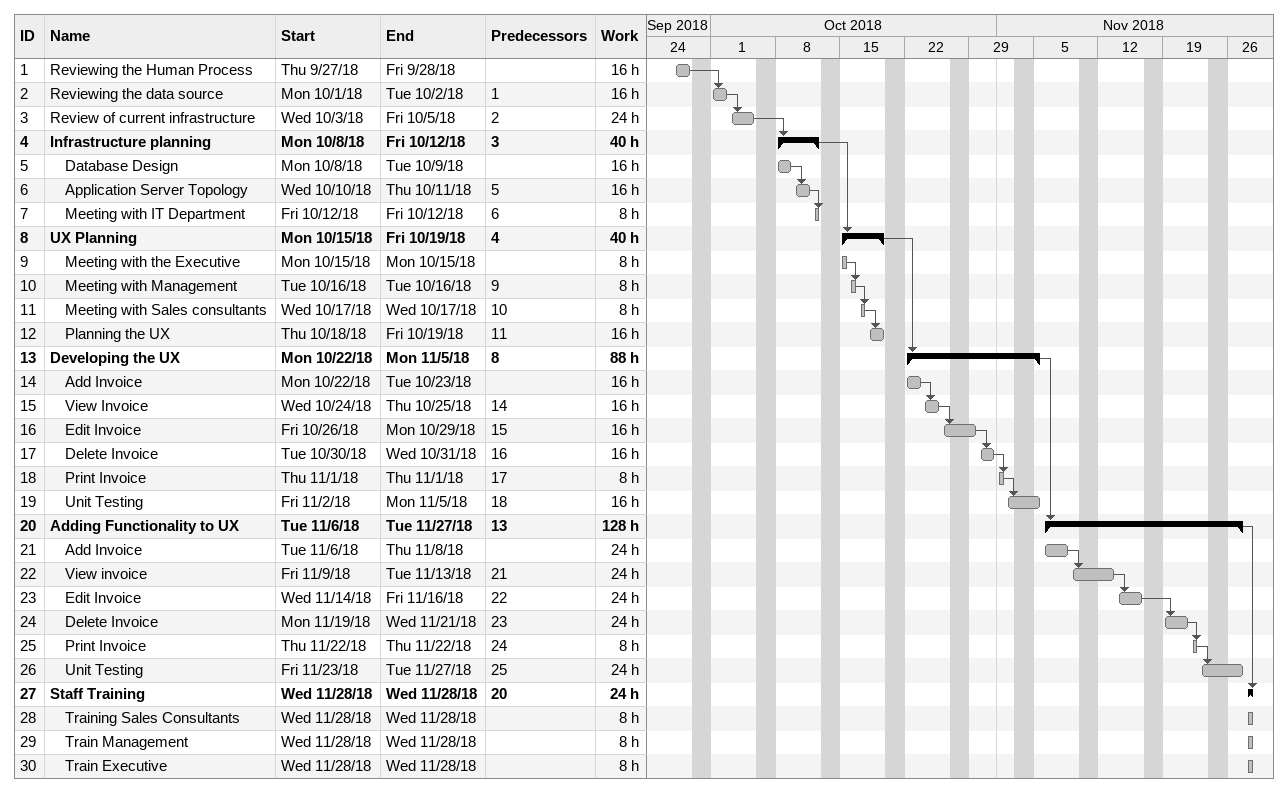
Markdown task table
| ID | Level | Task | Start | Finish | Predecessors | Work (h) |
|---|---|---|---|---|---|---|
| 1 | 1 | Reviewing the Human Process | 2018-09-27 | 2018-09-28 |  | 16 |
| 2 | 1 | Reviewing the data source | 2018-10-01 | 2018-10-02 | 1 | 16 |
| 3 | 1 | Review of current infrastructure | 2018-10-03 | 2018-10-05 | 2 | 24 |
| 4 | 1 | **Infrastructure planning** | 2018-10-08 | 2018-10-12 | 3 | 40 |
| 5 | 2 | Database Design | 2018-10-08 | 2018-10-09 |  | 16 |
| 6 | 2 | Application Server Topology | 2018-10-10 | 2018-10-11 | 5 | 16 |
| 7 | 2 | Meeting with IT Department | 2018-10-12 | 2018-10-12 | 6 | 8 |
| 8 | 1 | **UX Planning** | 2018-10-15 | 2018-10-19 | 4 | 40 |
| 9 | 2 | Meeting with the Executive | 2018-10-15 | 2018-10-15 |  | 8 |
| 10 | 2 | Meeting with Management | 2018-10-16 | 2018-10-16 | 9 | 8 |
| 11 | 2 | Meeting with Sales consultants | 2018-10-17 | 2018-10-17 | 10 | 8 |
| 12 | 2 | Planning the UX | 2018-10-18 | 2018-10-19 | 11 | 16 |
| 13 | 1 | **Developing the UX** | 2018-10-22 | 2018-11-05 | 8 | 88 |
| 14 | 2 | Add Invoice | 2018-10-22 | 2018-10-23 |  | 16 |
| 15 | 2 | View Invoice | 2018-10-24 | 2018-10-25 | 14 | 16 |
| 16 | 2 | Edit Invoice | 2018-10-26 | 2018-10-29 | 15 | 16 |
| 17 | 2 | Delete Invoice | 2018-10-30 | 2018-10-31 | 16 | 16 |
| 18 | 2 | Print Invoice | 2018-11-01 | 2018-11-01 | 17 | 8 |
| 19 | 2 | Unit Testing | 2018-11-02 | 2018-11-05 | 18 | 16 |
| 20 | 1 | **Adding Functionality to UX** | 2018-11-06 | 2018-11-27 | 13 | 128 |
| 21 | 2 | Add Invoice | 2018-11-06 | 2018-11-08 |  | 24 |
| 22 | 2 | View invoice | 2018-11-09 | 2018-11-13 | 21 | 24 |
| 23 | 2 | Edit Invoice | 2018-11-14 | 2018-11-16 | 22 | 24 |
| 24 | 2 | Delete Invoice | 2018-11-19 | 2018-11-21 | 23 | 24 |
| 25 | 2 | Print Invoice | 2018-11-22 | 2018-11-22 | 24 | 8 |
| 26 | 2 | Unit Testing | 2018-11-23 | 2018-11-27 | 25 | 24 |
| 27 | 1 | **Staff Training** | 2018-11-28 | 2018-11-28 | 20 | 24 |
| 28 | 2 | Training Sales Consultants | 2018-11-28 | 2018-11-28 |  | 8 |
| 29 | 2 | Train Management | 2018-11-28 | 2018-11-28 |  | 8 |
| 30 | 2 | Train Executive | 2018-11-28 | 2018-11-28 |  | 8 |
